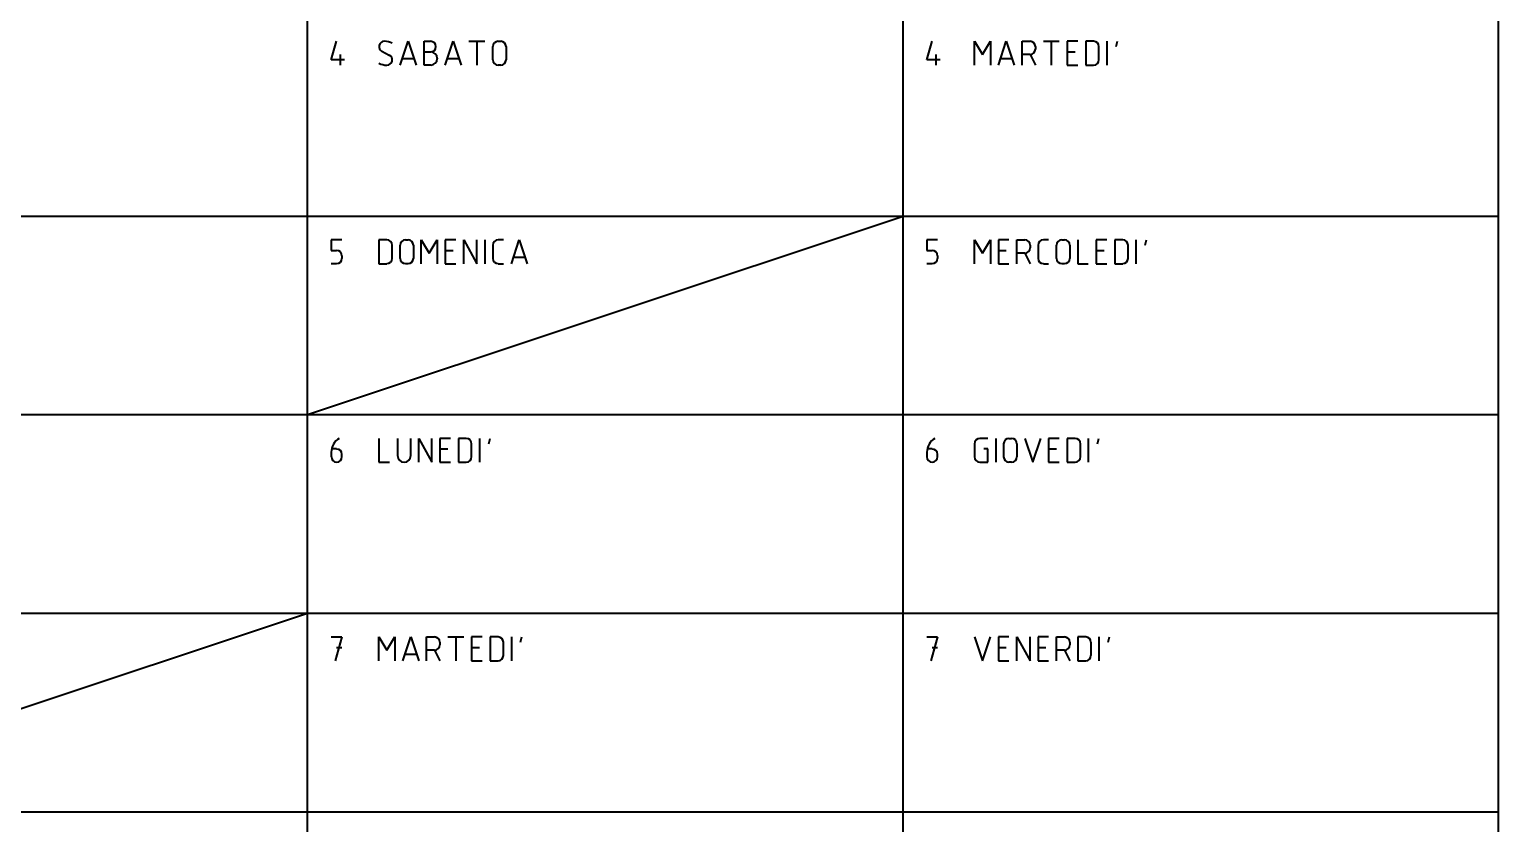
# Model space of a CAD drawing. Header units: millimetres. Extents: x 0 to 750, y -760 to 40.
# Drawn here: x 565 to 750, y -161.5 to -61.5 of the extents above; entities that cross this region are included whole.
import ezdxf

# ---------------------------------------------------------------- set-up
doc = ezdxf.new("R2010")
doc.units = ezdxf.units.MM
doc.layers.get('0').update_dxf_attribs({"lineweight": 40, "true_color": 0xffffff})

msp = doc.modelspace()

# ---------------------------------------------------------------- linework, layer by layer
for p, q in [((600, -85), (600, -60)), ((675, -85), (675, -60)), ((750, -85), (750, -60)), ((603, -65.33), (603.67, -63)), ((604.17, -66), (604.17, -64.67)), ((609.36, -64.26), (610.3, -64.74)), ((611.67, -66), (612.67, -63)), ((612.67, -63), (613.67, -66)), ((614.67, -66), (614.67, -63)), ((614.67, -63), (615.5, -63)), ((614.67, -64.33), (615.53, -64.33)), ((617.33, -66), (618.33, -63)), ((618.33, -63), (619.33, -66)), ((620.33, -63), (622.33, -63)), ((621.33, -63), (621.33, -66)), ((623.33, -65.33), (623.33, -63.67)), ((624, -63), (624.33, -63)), ((625, -63.67), (625, -65.33)), ((678, -65.33), (678.67, -63)), ((679.17, -66), (679.17, -64.67)), ((684, -66), (684, -63)), ((684, -63), (685, -64.67)), ((685, -64.67), (686, -63)), ((686, -63), (686, -66)), ((687, -66), (688, -63)), ((688, -63), (689, -66)), ((690, -66), (690, -63)), ((690, -63), (691, -63)), ((691, -64.67), (690, -64.67)), ((691, -64.67), (691.67, -66)), ((691.67, -63.67), (691.67, -64)), ((692.67, -63), (694.67, -63)), ((693.67, -63), (693.67, -66)), ((697, -63), (695.67, -63)), ((695.67, -63), (695.67, -66)), ((695.67, -64.33), (696.67, -64.33)), ((699, -63), (698, -63)), ((698, -63), (698, -66)), ((699.67, -65.33), (699.67, -63.67)), ((700.67, -63), (700.67, -66)), ((701.83, -63.67), (702, -63)), ((604.67, -65.33), (603, -65.33)), ((611.94, -65.17), (613.39, -65.17)), ((615.53, -66), (614.67, -66)), ((616.33, -65.13), (616.33, -65.2)), ((617.61, -65.17), (619.06, -65.17)), ((624.33, -66), (624, -66)), ((679.67, -65.33), (678, -65.33)), ((687.28, -65.17), (688.72, -65.17)), ((695.67, -66), (697, -66)), ((698, -66), (699, -66)), ((525, -85), (600, -85)), ((600, -85), (675, -85)), ((600, -110), (600, -85)), ((600, -110), (675, -85)), ((675, -85), (750, -85)), ((675, -110), (675, -85)), ((750, -110), (750, -85)), ((604.33, -88), (603, -88)), ((603, -88), (603, -89.33)), ((610, -88), (609, -88)), ((609, -88), (609, -91)), ((610.67, -90.33), (610.67, -88.67)), ((611.67, -90.33), (611.67, -88.67)), ((612.33, -88), (612.67, -88)), ((613.33, -88.67), (613.33, -90.33)), ((614.33, -91), (614.33, -88)), ((614.33, -88), (615.33, -89.67)), ((615.33, -89.67), (616.33, -88)), ((616.33, -88), (616.33, -91)), ((618.67, -88), (617.33, -88)), ((617.33, -88), (617.33, -91)), ((619.67, -91), (619.67, -88)), ((619.67, -88), (621.33, -91)), ((621.33, -91), (621.33, -88)), ((622.33, -88), (622.33, -91)), ((623.33, -88.67), (623.33, -90.33)), ((624.67, -88), (624, -88)), ((625.67, -91), (626.67, -88)), ((626.67, -88), (627.67, -91)), ((679.33, -88), (678, -88)), ((678, -88), (678, -89.33)), ((684, -91), (684, -88)), ((684, -88), (685, -89.67)), ((685, -89.67), (686, -88)), ((686, -88), (686, -91)), ((688.33, -88), (687, -88)), ((687, -88), (687, -91)), ((689.33, -91), (689.33, -88)), ((689.33, -88), (690.33, -88)), ((691, -88.67), (691, -89)), ((692, -88.67), (692, -90.33)), ((693.33, -88), (692.67, -88)), ((694.33, -90.33), (694.33, -88.67)), ((695, -88), (695.33, -88)), ((696, -88.67), (696, -90.33)), ((697, -88), (697, -91)), ((700.67, -88), (699.33, -88)), ((699.33, -88), (699.33, -91)), ((702.67, -88), (701.67, -88)), ((701.67, -88), (701.67, -91)), ((703.33, -90.33), (703.33, -88.67)), ((704.33, -88), (704.33, -91)), ((705.5, -88.67), (705.67, -88)), ((603, -89.33), (603.67, -89.33)), ((604.33, -90), (604.33, -90.33)), ((617.33, -89.33), (618.33, -89.33)), ((625.94, -90.17), (627.39, -90.17)), ((678, -89.33), (678.67, -89.33)), ((679.33, -90), (679.33, -90.33)), ((687, -89.33), (688, -89.33)), ((690.33, -89.67), (689.33, -89.67)), ((690.33, -89.67), (691, -91)), ((699.33, -89.33), (700.33, -89.33)), ((603.67, -91), (603, -91)), ((609, -91), (610, -91)), ((612.67, -91), (612.33, -91)), ((617.33, -91), (618.67, -91)), ((624, -91), (624.67, -91)), ((678.67, -91), (678, -91)), ((687, -91), (688.33, -91)), ((692.67, -91), (693.33, -91)), ((695.33, -91), (695, -91)), ((697, -91), (698.33, -91)), ((699.33, -91), (700.67, -91)), ((701.67, -91), (702.67, -91)), ((525, -110), (600, -110)), ((600, -110), (675, -110)), ((600, -135), (600, -110)), ((675, -110), (750, -110)), ((675, -135), (675, -110)), ((750, -135), (750, -110)), ((603.67, -114.33), (603.04, -114.33)), ((609, -113), (609, -116)), ((611.33, -113), (611.33, -115.17)), ((613, -115.17), (613, -113)), ((614, -116), (614, -113)), ((614, -113), (615.67, -116)), ((615.67, -116), (615.67, -113)), ((618, -113), (616.67, -113)), ((616.67, -113), (616.67, -116)), ((616.67, -114.33), (617.67, -114.33)), ((620, -113), (619, -113)), ((619, -113), (619, -116)), ((620.67, -115.33), (620.67, -113.67)), ((621.67, -113), (621.67, -116)), ((622.83, -113.67), (623, -113)), ((678.67, -114.33), (678.04, -114.33)), ((684, -113.67), (684, -115.33)), ((685.67, -113), (684.67, -113)), ((685.67, -114.33), (685.17, -114.33)), ((685.67, -116), (685.67, -114.33)), ((686.67, -113), (686.67, -116)), ((687.67, -115.33), (687.67, -113.67)), ((688.33, -113), (688.67, -113)), ((689.33, -113.67), (689.33, -115.33)), ((690.33, -113), (691.33, -116)), ((691.33, -116), (692.33, -113)), ((694.67, -113), (693.33, -113)), ((693.33, -113), (693.33, -116)), ((693.33, -114.33), (694.33, -114.33)), ((696.67, -113), (695.67, -113)), ((695.67, -113), (695.67, -116)), ((697.33, -115.33), (697.33, -113.67)), ((698.33, -113), (698.33, -116)), ((699.5, -113.67), (699.67, -113)), ((603, -114.73), (603, -115.33)), ((604.33, -115.33), (604.33, -115)), ((609, -116), (610.33, -116)), ((616.67, -116), (618, -116)), ((619, -116), (620, -116)), ((678, -114.73), (678, -115.33)), ((679.33, -115.33), (679.33, -115)), ((684.67, -116), (685.67, -116)), ((688.67, -116), (688.33, -116)), ((693.33, -116), (694.67, -116)), ((695.67, -116), (696.67, -116)), ((525, -135), (600, -135)), ((525, -160), (600, -135)), ((600, -135), (675, -135)), ((600, -160), (600, -135)), ((675, -135), (750, -135)), ((675, -160), (675, -135)), ((750, -160), (750, -135)), ((603, -138), (604.33, -138)), ((604.33, -138), (603.5, -141)), ((609, -141), (609, -138)), ((609, -138), (610, -139.67)), ((610, -139.67), (611, -138)), ((611, -138), (611, -141)), ((612, -141), (613, -138)), ((613, -138), (614, -141)), ((615, -141), (615, -138)), ((615, -138), (616, -138)), ((616.67, -138.67), (616.67, -139)), ((617.67, -138), (619.67, -138)), ((618.67, -138), (618.67, -141)), ((622, -138), (620.67, -138)), ((620.67, -138), (620.67, -141)), ((624, -138), (623, -138)), ((623, -138), (623, -141)), ((624.67, -140.33), (624.67, -138.67)), ((625.67, -138), (625.67, -141)), ((626.83, -138.67), (627, -138)), ((678, -138), (679.33, -138)), ((679.33, -138), (678.5, -141)), ((684, -138), (685, -141)), ((685, -141), (686, -138)), ((688.33, -138), (687, -138)), ((687, -138), (687, -141)), ((689.33, -141), (689.33, -138)), ((689.33, -138), (691, -141)), ((691, -141), (691, -138)), ((693.33, -138), (692, -138)), ((692, -138), (692, -141)), ((694.33, -141), (694.33, -138)), ((694.33, -138), (695.33, -138)), ((696, -138.67), (696, -139)), ((698, -138), (697, -138)), ((697, -138), (697, -141)), ((698.67, -140.33), (698.67, -138.67)), ((699.67, -138), (699.67, -141)), ((700.83, -138.67), (701, -138)), ((603.67, -139.33), (604.33, -139.33)), ((612.28, -140.17), (613.72, -140.17)), ((616, -139.67), (615, -139.67)), ((616, -139.67), (616.67, -141)), ((620.67, -139.33), (621.67, -139.33)), ((678.67, -139.33), (679.33, -139.33)), ((687, -139.33), (688, -139.33)), ((692, -139.33), (693, -139.33)), ((695.33, -139.67), (694.33, -139.67)), ((695.33, -139.67), (696, -141)), ((620.67, -141), (622, -141)), ((623, -141), (624, -141)), ((687, -141), (688.33, -141)), ((692, -141), (693.33, -141)), ((697, -141), (698, -141)), ((525, -160), (600, -160)), ((600, -160), (675, -160)), ((600, -185), (600, -160)), ((675, -160), (750, -160)), ((675, -185), (675, -160)), ((750, -185), (750, -160))]:
    msp.add_line(p, q)
for centre, radius, start, end in [((609.67, -63.67), 0.667, 90, 243), ((609.67, -65.21), 2.21, 63.07, 90), ((610, -65.33), 0.667, 270, 62.98), ((615.5, -63.67), 0.667, 270, 90), ((615.53, -65.13), 0.8, 0, 90), ((624, -63.67), 0.667, 90, 180), ((624.33, -63.67), 0.667, 0, 90), ((691, -63.67), 0.667, 0, 90), ((691, -64), 0.667, 270, 0), ((699, -63.67), 0.667, 0, 90), ((610, -63.79), 2.21, 243.1, 270), ((615.53, -65.2), 0.8, 270, 0), ((624, -65.33), 0.667, 180, 270), ((624.33, -65.33), 0.667, 270, 0), ((699, -65.33), 0.667, 270, 0), ((610, -88.67), 0.667, 0, 90), ((612.33, -88.67), 0.667, 90, 180), ((612.67, -88.67), 0.667, 0, 90), ((624, -88.67), 0.667, 90, 180), ((690.33, -88.67), 0.667, 0, 90), ((692.67, -88.67), 0.667, 90, 180), ((695, -88.67), 0.667, 90, 180), ((695.33, -88.67), 0.667, 0, 90), ((702.67, -88.67), 0.667, 0, 90), ((603.67, -90), 0.667, 0, 90), ((603.67, -90.33), 0.667, 270, 0), ((610, -90.33), 0.667, 270, 0), ((612.33, -90.33), 0.667, 180, 270), ((612.67, -90.33), 0.667, 270, 0), ((624, -90.33), 0.667, 180, 270), ((678.67, -90), 0.667, 0, 90), ((678.67, -90.33), 0.667, 270, 0), ((690.33, -89), 0.667, 270, 0), ((692.67, -90.33), 0.667, 180, 270), ((695, -90.33), 0.667, 180, 270), ((695.33, -90.33), 0.667, 270, 0), ((702.67, -90.33), 0.667, 270, 0), ((605, -114.73), 2, 120, 180), ((603.67, -115), 0.667, 0, 90), ((620, -113.67), 0.667, 0, 90), ((680, -114.73), 2, 120, 180), ((678.67, -115), 0.667, 0, 90), ((684.67, -113.67), 0.667, 90, 180), ((688.33, -113.67), 0.667, 90, 180), ((688.67, -113.67), 0.667, 0, 90), ((696.67, -113.67), 0.667, 0, 90), ((603.67, -115.33), 0.667, 180, 0), ((612.17, -115.17), 0.833, 180, 0), ((620, -115.33), 0.667, 270, 0), ((678.67, -115.33), 0.667, 180, 0), ((684.67, -115.33), 0.667, 180, 270), ((688.33, -115.33), 0.667, 180, 270), ((688.67, -115.33), 0.667, 270, 0), ((696.67, -115.33), 0.667, 270, 0), ((616, -138.67), 0.667, 0, 90), ((624, -138.67), 0.667, 0, 90), ((695.33, -138.67), 0.667, 0, 90), ((698, -138.67), 0.667, 0, 90), ((616, -139), 0.667, 270, 0), ((624, -140.33), 0.667, 270, 0), ((695.33, -139), 0.667, 270, 0), ((698, -140.33), 0.667, 270, 0)]:
    msp.add_arc(centre, radius, start, end)

doc.saveas('drawing.dxf')
